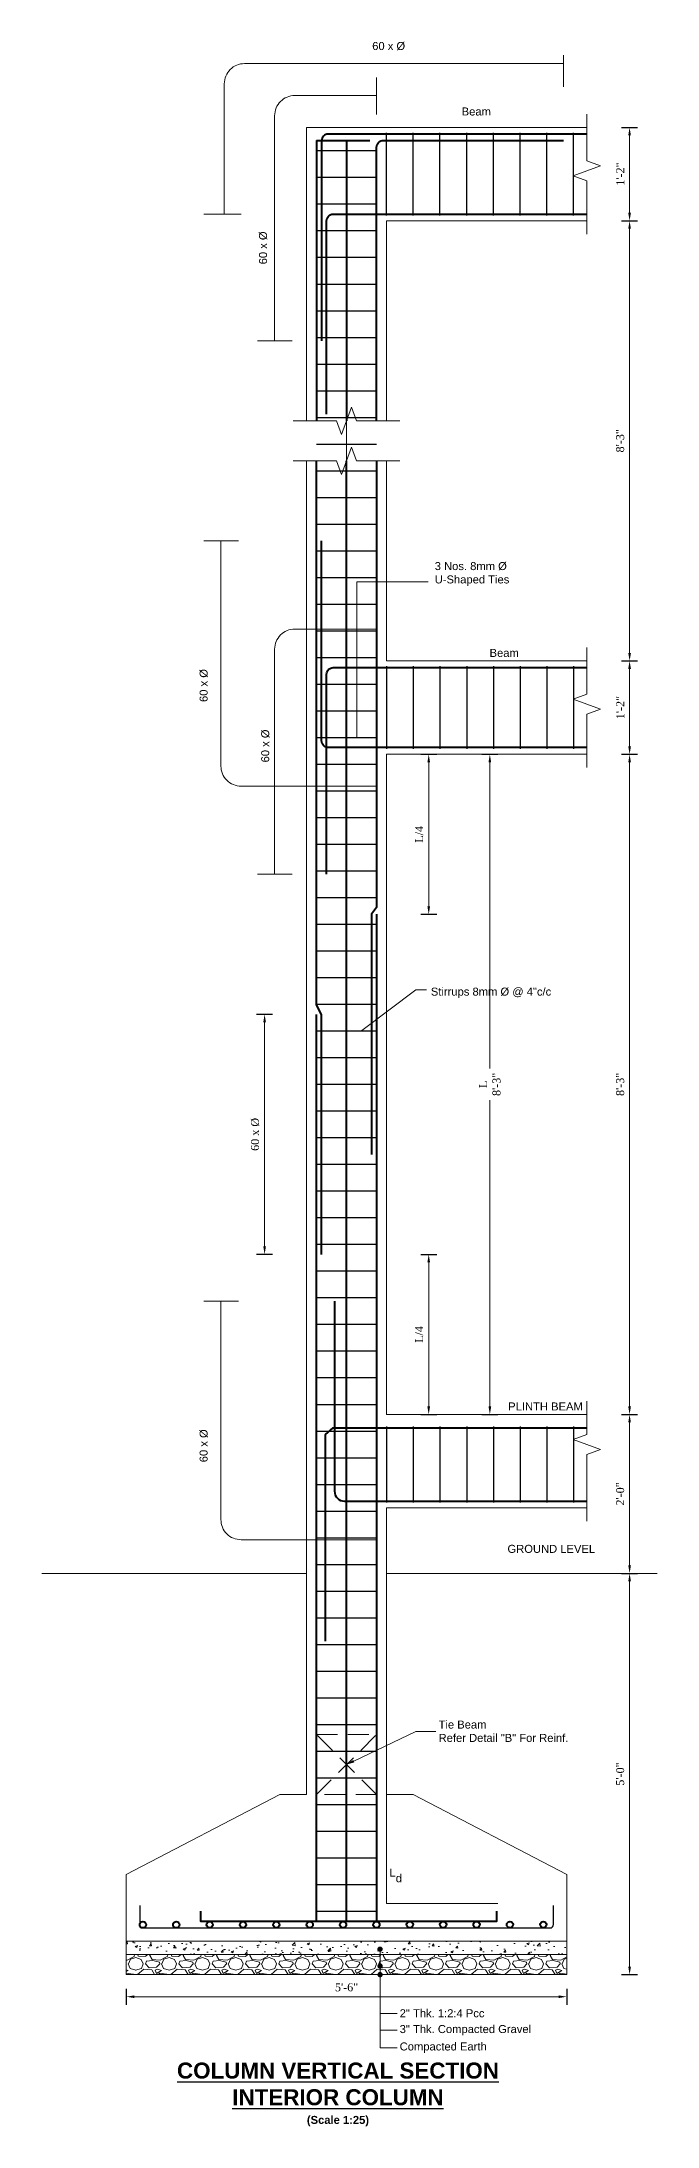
# Model space of a CAD drawing. Header units: feet. Extents: x 28652 to 66086, y -6769 to -640.
# Drawn here: x 54074.5 to 54166.8, y -1264.8 to -952.2 of the extents above; entities that cross this region are included whole.
import ezdxf
from ezdxf import colors
from ezdxf.entities.mleader import LeaderData, LeaderLine
from ezdxf.math import Vec2, Vec3

# ---------------------------------------------------------------- set-up
doc = ezdxf.new("R2010")
doc.units = ezdxf.units.FT
doc.header["$LTSCALE"] = 50
doc.header["$MEASUREMENT"] = 0
doc.header["$PDMODE"] = 34
doc.linetypes.add('HIDDEN', pattern=[0.375, 0.25, -0.125])
for name, color, linetype, lineweight in [('IES_WR_Dimension', 7, 'Continuous', 15), ('IES_WR_GL', 3, 'ORIGINAL_GL', 15), ('IES_WR_Hatch ANSI31', 8, 'Continuous', 15), ('IES_WR_Leader', 7, 'Continuous', 15), ('IES_WR_Rebar Concrete Line', 2, 'Continuous', 15), ('IES_WR_Rebar DIm Vertical', 7, 'Continuous', 9), ('IES_WR_Rebar-Main', 1, 'Continuous', 30), ('IES_WR_Stirrups', 6, 'Continuous', 25), ('IES_WR_Text Structure', 70, 'Continuous', 20), ('Reinforcement', 1, 'Continuous', 40), ('SES-REBARS', 1, 'Continuous', 40)]:
    doc.layers.add(name, color=color, linetype=linetype, lineweight=lineweight)
doc.layers.add('IES_WR_TEMPLATE-TITLE TEXT', color=7, linetype='Continuous')
doc.styles.add('arial', font='times.ttf')
doc.styles.add('Arial Annotation', font='arial.ttf', dxfattribs={"height": 0.06})
doc.styles.get("Standard").update_dxf_attribs({"font": 'arial.ttf'})
doc.linetypes.add('ORIGINAL_GL', pattern='A,10,-1,["V",Standard,S=2,R=180,X=1,Y=0],-1,0', length=12)
doc.dimstyles.new('SECS', dxfattribs={"dimtxt": 0.06, "dimasz": 0.06, "dimexe": 0.06, "dimexo": 0, "dimgap": 0.04, "dimtad": 1, "dimdec": 0, "dimzin": 3, "dimdsep": 46, "dimlunit": 4, "dimtxsty": 'arial', "dimcen": 1.25, "dimclrd": 256, "dimclrt": 3, "dimadec": 0, "dimazin": 0, "dimtfac": 1, "dimtdec": 0, "dimtix": 1, "dimtofl": 0, "dimtmove": 2, "dimatfit": 1, "dimfxl": 0.06, "dimfxlon": 1, "dimtolj": 1, "dimtzin": 0, "dimlwd": -1, "dimarcsym": 0})

# ---------------------------------------------------------------- blocks, each defined once
blk = doc.blocks.new('*D1373')
at = {"layer": 'Defpoints', "color": 0, "ltscale": 10}
for p in [(54116.47, -1134.09), (54116.47, -1158.09), (54132.53, -1158.09)]:
    blk.add_point(p, dxfattribs=at)
at = {"layer": 'IES_WR_Dimension', "color": 0, "lineweight": -2, "ltscale": 10}
for p, q in [((54131.33, -1134.09), (54133.73, -1134.09)), ((54131.33, -1158.09), (54133.73, -1158.09))]:
    blk.add_line(p, q, dxfattribs=at)
at = {"layer": 'IES_WR_Dimension', "ltscale": 10}
blk.add_line((54132.53, -1135.29), (54132.53, -1156.89), dxfattribs=at)
for points in [[(54132.33, -1135.29), (54132.73, -1135.29), (54132.53, -1134.09)], [(54132.33, -1156.89), (54132.73, -1156.89), (54132.53, -1158.09)]]:
    blk.add_solid(points, dxfattribs=at)
at = {"layer": 'IES_WR_Dimension', "color": 3, "ltscale": 10, "insert": (54131.1, -1146.09), "char_height": 1.2, "attachment_point": 5, "rotation": 90, "style": 'arial'}
blk.add_mtext('\\A1;L/4', dxfattribs=at)
blk = doc.blocks.new('*D1375')
at = {"layer": 'Defpoints', "color": 0, "ltscale": 10}
for p in [(54116.47, -1059.09), (54132.53, -1059.09), (54116.47, -1083.09)]:
    blk.add_point(p, dxfattribs=at)
at = {"layer": 'IES_WR_Dimension', "color": 0, "lineweight": -2, "ltscale": 10}
for p, q in [((54131.33, -1059.09), (54133.73, -1059.09)), ((54131.33, -1083.09), (54133.73, -1083.09))]:
    blk.add_line(p, q, dxfattribs=at)
at = {"layer": 'IES_WR_Dimension', "ltscale": 10}
blk.add_line((54132.53, -1081.89), (54132.53, -1060.29), dxfattribs=at)
for points in [[(54132.33, -1060.29), (54132.73, -1060.29), (54132.53, -1059.09)], [(54132.33, -1081.89), (54132.73, -1081.89), (54132.53, -1083.09)]]:
    blk.add_solid(points, dxfattribs=at)
at = {"layer": 'IES_WR_Dimension', "color": 3, "ltscale": 10, "insert": (54131.1, -1071.09), "char_height": 1.2, "attachment_point": 5, "rotation": 90, "style": 'arial'}
blk.add_mtext('\\A1;L/4', dxfattribs=at)
blk = doc.blocks.new('*D1377')
at = {"layer": 'Defpoints', "color": 0, "ltscale": 10}
for p in [(54107.94, -1098.09), (54115.72, -1098.09), (54116.47, -1134.09)]:
    blk.add_point(p, dxfattribs=at)
at = {"layer": 'IES_WR_Dimension', "color": 0, "lineweight": -2, "ltscale": 10}
for p, q in [((54109.14, -1098.09), (54106.74, -1098.09)), ((54109.14, -1134.09), (54106.74, -1134.09))]:
    blk.add_line(p, q, dxfattribs=at)
at = {"layer": 'IES_WR_Dimension', "ltscale": 10}
blk.add_line((54107.94, -1132.89), (54107.94, -1099.29), dxfattribs=at)
for points in [[(54107.74, -1099.29), (54108.14, -1099.29), (54107.94, -1098.09)], [(54107.74, -1132.89), (54108.14, -1132.89), (54107.94, -1134.09)]]:
    blk.add_solid(points, dxfattribs=at)
at = {"layer": 'IES_WR_Dimension', "color": 3, "ltscale": 10, "insert": (54106.52, -1116.09), "char_height": 1.2, "attachment_point": 5, "rotation": 90, "style": 'arial'}
blk.add_mtext('\\A1;60 x %%C', dxfattribs=at)
blk = doc.blocks.new('*D1379')
at = {"layer": 'Defpoints', "color": 0, "ltscale": 10}
for p in [(54137.2, -1059.09), (54141.69, -1059.09), (54132.91, -1158.09)]:
    blk.add_point(p, dxfattribs=at)
at = {"layer": 'IES_WR_Dimension', "color": 0, "lineweight": -2, "ltscale": 10}
for p, q in [((54140.49, -1059.09), (54142.89, -1059.09)), ((54140.49, -1158.09), (54142.89, -1158.09))]:
    blk.add_line(p, q, dxfattribs=at)
at = {"layer": 'IES_WR_Dimension', "ltscale": 10}
for p, q in [((54141.69, -1060.29), (54141.69, -1106.2)), ((54141.69, -1156.89), (54141.69, -1110.98))]:
    blk.add_line(p, q, dxfattribs=at)
for points in [[(54141.49, -1060.29), (54141.89, -1060.29), (54141.69, -1059.09)], [(54141.49, -1156.89), (54141.89, -1156.89), (54141.69, -1158.09)]]:
    blk.add_solid(points, dxfattribs=at)
at = {"layer": 'IES_WR_Dimension', "color": 3, "ltscale": 10, "insert": (54141.69, -1108.59), "char_height": 1.2, "width": 1.522, "attachment_point": 5, "rotation": 90, "style": 'arial'}
blk.add_mtext('\\A1;L\\P 8\'-3"', dxfattribs=at)
blk = doc.blocks.new('*D1381')
at = {"layer": 'Defpoints', "color": 0}
for p in [(54087.22, -1242.09), (54153.22, -1242.09), (54153.22, -1245.4)]:
    blk.add_point(p, dxfattribs=at)
at = {"layer": 'IES_WR_Dimension', "color": 0, "lineweight": -2}
for p, q in [((54087.22, -1244.2), (54087.22, -1246.6)), ((54153.22, -1244.2), (54153.22, -1246.6))]:
    blk.add_line(p, q, dxfattribs=at)
at = {"layer": 'IES_WR_Dimension'}
blk.add_line((54088.42, -1245.4), (54152.02, -1245.4), dxfattribs=at)
for points in [[(54088.42, -1245.2), (54088.42, -1245.6), (54087.22, -1245.4)], [(54152.02, -1245.2), (54152.02, -1245.6), (54153.22, -1245.4)]]:
    blk.add_solid(points, dxfattribs=at)
at = {"layer": 'IES_WR_Dimension', "color": 3, "insert": (54120.22, -1243.99), "char_height": 1.2, "attachment_point": 5, "style": 'arial'}
blk.add_mtext('\\A1;5\'-6"', dxfattribs=at)
blk = doc.blocks.new('REBAR CUT')
at = {"layer": 'Reinforcement'}
blk.add_circle((0, 0), 0.024, dxfattribs=at)
blk = doc.blocks.new('*U21')
at = {"xscale": 20, "yscale": 20, "zscale": 20, "rotation": 359.9813731631402}
blk.add_blockref('REBAR CUT', (0, 0), dxfattribs=at)
blk = doc.blocks.new('*U14')
at = {"color": 0, "linetype": 'ByBlock', "lineweight": -2, "transparency": 16777216, "rotation": 0.0186268368374258}
for p in [(616.11, 100.88), (621.11, 100.88), (626.11, 100.89), (631.11, 100.89), (636.11, 100.89), (641.11, 100.89), (646.11, 100.89), (651.11, 100.89), (656.11, 100.9), (661.11, 100.9), (666.11, 100.9), (671.11, 100.9), (676.11, 100.9)]:
    blk.add_blockref('*U21', p, dxfattribs=at)
blk = doc.blocks.new('_Dot')
at = {"color": 0, "linetype": 'ByBlock', "lineweight": -2}
blk.add_line((-0.5, 0), (-1, 0), dxfattribs=at)
at = {"color": 0, "linetype": 'ByBlock', "const_width": 0.5}
blk.add_lwpolyline([(-0.25, 0, 1), (0.25, 0, 1)], format="xyb", close=True, dxfattribs=at)
blk = doc.blocks.new('*D1383')
at = {"layer": 'Defpoints', "color": 0}
for p in [(54114.22, -1181.92), (54114.22, -1242.09), (54162.63, -1242.09)]:
    blk.add_point(p, dxfattribs=at)
at = {"layer": 'IES_WR_Dimension', "color": 0, "lineweight": -2}
for p, q in [((54161.43, -1181.92), (54163.83, -1181.92)), ((54161.43, -1242.09), (54163.83, -1242.09))]:
    blk.add_line(p, q, dxfattribs=at)
at = {"layer": 'IES_WR_Dimension'}
blk.add_line((54162.63, -1183.12), (54162.63, -1240.89), dxfattribs=at)
for points in [[(54162.43, -1183.12), (54162.83, -1183.12), (54162.63, -1181.92)], [(54162.43, -1240.89), (54162.83, -1240.89), (54162.63, -1242.09)]]:
    blk.add_solid(points, dxfattribs=at)
at = {"layer": 'IES_WR_Dimension', "color": 3, "insert": (54161.22, -1212.01), "char_height": 1.2, "attachment_point": 5, "rotation": 90, "style": 'arial'}
blk.add_mtext('\\A1;5\'-0"', dxfattribs=at)
blk = doc.blocks.new('*D1385')
at = {"layer": 'Defpoints', "color": 0}
for p in [(54156.22, -1158.09), (54162.63, -1158.09), (54114.22, -1181.92)]:
    blk.add_point(p, dxfattribs=at)
at = {"layer": 'IES_WR_Dimension', "color": 0, "lineweight": -2}
for p, q in [((54161.43, -1158.09), (54163.83, -1158.09)), ((54161.43, -1181.92), (54163.83, -1181.92))]:
    blk.add_line(p, q, dxfattribs=at)
at = {"layer": 'IES_WR_Dimension'}
blk.add_line((54162.63, -1180.72), (54162.63, -1159.29), dxfattribs=at)
for points in [[(54162.43, -1159.29), (54162.83, -1159.29), (54162.63, -1158.09)], [(54162.43, -1180.72), (54162.83, -1180.72), (54162.63, -1181.92)]]:
    blk.add_solid(points, dxfattribs=at)
at = {"layer": 'IES_WR_Dimension', "color": 3, "insert": (54161.22, -1170.01), "char_height": 1.2, "attachment_point": 5, "rotation": 90, "style": 'arial'}
blk.add_mtext('\\A1;2\'-0"', dxfattribs=at)
blk = doc.blocks.new('*D1387')
at = {"layer": 'Defpoints', "color": 0}
for p in [(54156.22, -1059.09), (54162.63, -1059.09), (54156.22, -1158.09)]:
    blk.add_point(p, dxfattribs=at)
at = {"layer": 'IES_WR_Dimension', "color": 0, "lineweight": -2}
for p, q in [((54161.43, -1059.09), (54163.83, -1059.09)), ((54161.43, -1158.09), (54163.83, -1158.09))]:
    blk.add_line(p, q, dxfattribs=at)
at = {"layer": 'IES_WR_Dimension'}
blk.add_line((54162.63, -1156.89), (54162.63, -1060.29), dxfattribs=at)
for points in [[(54162.43, -1060.29), (54162.83, -1060.29), (54162.63, -1059.09)], [(54162.43, -1156.89), (54162.83, -1156.89), (54162.63, -1158.09)]]:
    blk.add_solid(points, dxfattribs=at)
at = {"layer": 'IES_WR_Dimension', "color": 3, "insert": (54161.22, -1108.59), "char_height": 1.2, "attachment_point": 5, "rotation": 90, "style": 'arial'}
blk.add_mtext('\\A1;8\'-3"', dxfattribs=at)
blk = doc.blocks.new('*D1389')
at = {"layer": 'Defpoints', "color": 0}
for p in [(54156.22, -1045.09), (54162.63, -1045.09), (54156.22, -1059.09)]:
    blk.add_point(p, dxfattribs=at)
at = {"layer": 'IES_WR_Dimension', "color": 0, "lineweight": -2}
for p, q in [((54161.43, -1045.09), (54163.83, -1045.09)), ((54161.43, -1059.09), (54163.83, -1059.09))]:
    blk.add_line(p, q, dxfattribs=at)
at = {"layer": 'IES_WR_Dimension'}
blk.add_line((54162.63, -1057.89), (54162.63, -1046.29), dxfattribs=at)
for points in [[(54162.43, -1046.29), (54162.83, -1046.29), (54162.63, -1045.09)], [(54162.43, -1057.89), (54162.83, -1057.89), (54162.63, -1059.09)]]:
    blk.add_solid(points, dxfattribs=at)
at = {"layer": 'IES_WR_Dimension', "color": 3, "insert": (54161.23, -1052.09), "char_height": 1.2, "attachment_point": 5, "rotation": 90, "style": 'arial'}
blk.add_mtext('\\A1;1\'-2"', dxfattribs=at)
blk = doc.blocks.new('*D1391')
at = {"layer": 'Defpoints', "color": 0}
for p in [(54156.22, -979.09), (54162.63, -979.09), (54156.22, -1045.09)]:
    blk.add_point(p, dxfattribs=at)
at = {"layer": 'IES_WR_Dimension', "color": 0, "lineweight": -2}
for p, q in [((54161.43, -979.09), (54163.83, -979.09)), ((54161.43, -1045.09), (54163.83, -1045.09))]:
    blk.add_line(p, q, dxfattribs=at)
at = {"layer": 'IES_WR_Dimension'}
blk.add_line((54162.63, -1043.89), (54162.63, -980.29), dxfattribs=at)
for points in [[(54162.43, -980.29), (54162.83, -980.29), (54162.63, -979.09)], [(54162.43, -1043.89), (54162.83, -1043.89), (54162.63, -1045.09)]]:
    blk.add_solid(points, dxfattribs=at)
at = {"layer": 'IES_WR_Dimension', "color": 3, "insert": (54161.22, -1012.09), "char_height": 1.2, "attachment_point": 5, "rotation": 90, "style": 'arial'}
blk.add_mtext('\\A1;8\'-3"', dxfattribs=at)
blk = doc.blocks.new('*D1393')
at = {"layer": 'Defpoints', "color": 0}
for p in [(54156.22, -965.09), (54162.63, -965.09), (54156.22, -979.09)]:
    blk.add_point(p, dxfattribs=at)
at = {"layer": 'IES_WR_Dimension', "color": 0, "lineweight": -2}
for p, q in [((54161.43, -965.09), (54163.83, -965.09)), ((54161.43, -979.09), (54163.83, -979.09))]:
    blk.add_line(p, q, dxfattribs=at)
at = {"layer": 'IES_WR_Dimension'}
blk.add_line((54162.63, -977.89), (54162.63, -966.29), dxfattribs=at)
for points in [[(54162.43, -966.29), (54162.83, -966.29), (54162.63, -965.09)], [(54162.43, -977.89), (54162.83, -977.89), (54162.63, -979.09)]]:
    blk.add_solid(points, dxfattribs=at)
at = {"layer": 'IES_WR_Dimension', "color": 3, "insert": (54161.23, -972.09), "char_height": 1.2, "attachment_point": 5, "rotation": 90, "style": 'arial'}
blk.add_mtext('\\A1;1\'-2"', dxfattribs=at)
blk = doc.blocks.new('*U15')
at = {"layer": 'IES_WR_Stirrups'}
blk.add_lwpolyline([(0, 4.5), (0, -4.5)], dxfattribs=at)
blk = doc.blocks.new('*U16')
at = {"layer": 'IES_WR_Rebar Concrete Line', "color": 0, "linetype": 'ByBlock', "lineweight": -2, "transparency": 16777216, "rotation": 90}
for p in [(54120.22, -968.57), (54120.22, -972.57), (54120.22, -976.57), (54120.22, -980.57), (54120.22, -984.57), (54120.22, -988.57), (54120.22, -992.57), (54120.22, -996.57), (54120.22, -1000.57), (54120.22, -1004.57), (54120.22, -1008.57), (54120.22, -1012.57), (54120.22, -1016.57), (54120.22, -1020.57), (54120.22, -1024.57), (54120.22, -1028.57), (54120.22, -1032.57), (54120.22, -1036.57), (54120.22, -1040.57), (54120.22, -1044.57), (54120.22, -1048.57), (54120.22, -1052.57), (54120.22, -1056.57), (54120.22, -1060.57), (54120.22, -1064.57), (54120.22, -1068.57), (54120.22, -1072.57), (54120.22, -1076.57), (54120.22, -1080.57), (54120.22, -1084.57), (54120.22, -1088.57), (54120.22, -1092.57), (54120.22, -1096.57), (54120.22, -1100.57), (54120.22, -1104.57), (54120.22, -1108.57), (54120.22, -1112.57), (54120.22, -1116.57), (54120.22, -1120.57), (54120.22, -1124.57), (54120.22, -1128.57), (54120.22, -1132.57), (54120.22, -1136.57), (54120.22, -1140.57), (54120.22, -1144.57), (54120.22, -1148.57), (54120.22, -1152.57), (54120.22, -1156.57), (54120.22, -1160.57), (54120.22, -1164.57), (54120.22, -1168.57), (54120.22, -1172.57), (54120.22, -1176.57), (54120.22, -1180.57), (54120.22, -1184.57), (54120.22, -1188.57), (54120.22, -1192.57), (54120.22, -1196.57), (54120.22, -1200.57), (54120.22, -1204.57), (54120.22, -1208.57), (54120.22, -1212.57), (54120.22, -1216.57), (54120.22, -1220.57), (54120.22, -1224.57), (54120.22, -1228.57), (54120.22, -1232.57)]:
    blk.add_blockref('*U15', p, dxfattribs=at)

msp = doc.modelspace()

# ---------------------------------------------------------------- hatches: boundary and pattern name
at = {"layer": 'IES_WR_Hatch ANSI31'}
h = msp.add_hatch(dxfattribs=at)
h.set_pattern_fill('AR-CONC', color=256, scale=0.025)
h.set_pattern_definition([(50, (53473.588, -1335.4933), (3.586301, -0.313761), [0.375, -4.125]), (355, (53473.588, -1335.4933), (-0.693757, 3.76096), [0.3, -3.3]), (100.45144, (53473.887, -1335.5194), (2.892544, 3.4472), [0.3187, -3.50571]), (46.1842, (53473.588, -1334.4933), (5.336207, -0.827596), [0.5625, -6.1875]), (96.6356, (53474.033, -1334.5623), (4.67331, 4.870593), [0.47805, -5.25857]), (351.1842, (53473.588, -1334.4933), (4.67331, 4.870593), [0.45, -4.95]), (21, (53474.088, -1334.7433), (2.984535, -2.013094), [0.375, -4.125]), (326, (53474.088, -1334.7433), (1.216577, 3.62575), [0.3, -3.3]), (71.45144, (53474.3368, -1334.911), (4.201112, 1.612656), [0.3187, -3.50571]), (37.5, (53473.5881, -1335.4933), (0.0607993, 1.6644693), [0, -3.26, 0, -3.35, 0, -3.3125]), (7.5, (53473.588, -1335.4933), (1.3153477, 1.9720586), [0, -1.91, 0, -3.185, 0, -1.2625]), (327.5, (53472.4731, -1335.4933), (2.6691122, -0.1127744), [0, -1.25, 0, -3.9, 0, -5.175]), (317.5, (53471.973, -1335.4933), (2.915931, 0.500525), [0, -1.625, 0, -2.59, 0, -3.675])])
h.paths.add_polyline_path([(54087.22, -1237.09), (54087.22, -1239.09), (54153.22, -1239.09), (54153.22, -1237.09)])
h = msp.add_hatch(dxfattribs=at)
h.set_pattern_fill('GRAVEL', color=256, scale=0.25)
h.set_pattern_definition([(228.01279, (53477.18808, -1330.4933), (-40, -45), [0.67268, -66.59544]), (184.96974, (53476.73808, -1330.9933), (60, 5), [1.15434, -114.279624]), (132.510447, (53475.58808, -1331.0933), (50, -55), [0.81394, -80.580163]), (267.27369, (53473.63808, -1332.3433), (5, 100), [1.05119, -104.06779]), (292.833654, (53473.58808, -1333.3933), (-25, 60), [1.030775, -102.046866]), (357.27369, (53473.98808, -1334.3433), (-100, 5), [1.05119, -104.06779]), (37.69424, (53475.03808, -1334.3933), (-65, -50), [1.390145, -137.624243]), (72.255328, (53476.13808, -1333.5433), (35, 110), [1.31244, -129.931607]), (121.429566, (53476.53808, -1332.2933), (-40, 65), [1.05475, -104.420366]), (175.23636, (53475.98808, -1331.3933), (55, -5), [1.20416, -59.003813]), (222.397438, (53474.78808, -1331.2933), (-60, -55), [1.55724, -154.166875]), (138.814075, (53478.58808, -1332.3933), (-35, 30), [0.531505, -52.619224]), (171.469234, (53478.18808, -1332.0433), (65, -10), [1.011185, -100.107557]), (225, (53477.188, -1331.8933), (-6e-16, -5), [0.707105, -6.363963]), (203.19859, (53476.8381, -1331.2933), (25, 10), [0.38079, -37.698076]), (291.80141, (53476.4881, -1331.4433), (-5, 15), [0.538515, -26.38731]), (30.96376, (53476.6881, -1331.9433), (15, 10), [0.874645, -28.280114]), (161.56505, (53477.438, -1331.4933), (10, -5), [0.632455, -15.178933]), (16.38954, (53473.58808, -1331.4433), (50, 15), [0.886, -87.714226]), (70.346176, (53474.43808, -1331.1933), (-20, -55), [0.743305, -73.58704]), (293.19859, (53477.4381, -1330.4933), (-10, 25), [0.761575, -37.31729]), (343.61046, (53477.73808, -1331.1933), (-50, 15), [0.886, -87.714226]), (339.44395, (53473.5881, -1334.5433), (-25, 10), [0.8544, -41.86562]), (294.77514, (53474.38808, -1334.8433), (-25, 55), [0.71589, -70.873215]), (66.80141, (53477.4881, -1335.4933), (10, 25), [0.761575, -37.31729]), (17.354025, (53477.78808, -1334.7933), (-65, -20), [0.838155, -82.977118]), (69.44395, (53475.0381, -1335.4933), (-10, -25), [0.4272, -42.29282]), (101.30993, (53477.1881, -1335.4933), (-5, 20), [0.25495, -25.240148]), (165.96376, (53477.1381, -1335.2433), (15, -5), [1.030775, -19.584753]), (186.009006, (53476.13808, -1334.9933), (50, 5), [0.95525, -94.569616]), (303.69007, (53476.6881, -1332.3933), (-5, 10), [0.72111, -17.306646]), (353.157227, (53477.08808, -1332.9933), (85, -10), [1.25897, -124.637813]), (60.945396, (53478.3381, -1333.1433), (-20, -35), [0.51478, -50.96337]), (90, (53478.588, -1332.6933), (-5, 5), [0.3, -4.7]), (120.25644, (53476.03808, -1334.8433), (20, -35), [0.69462, -68.7676]), (48.01279, (53475.68808, -1334.2433), (40, 45), [1.34536, -65.92276]), (0, (53476.588, -1333.2433), (5, 5), [1.3, -3.7]), (325.304846, (53477.88808, -1333.2433), (50, -35), [0.79057, -78.26637]), (254.0546, (53478.5381, -1333.6933), (-5, -20), [0.72801, -35.67254]), (207.645975, (53478.33808, -1334.3933), (-95, -50), [1.185325, -117.34737]), (175.42608, (53477.28808, -1334.9433), (-65, 5), [1.253995, -124.145367])])
h.paths.add_polyline_path([(54087.22, -1239.09), (54087.22, -1242.09), (54153.22, -1242.09), (54153.22, -1239.09)])

# ---------------------------------------------------------------- linework, layer by layer
at = {"layer": 'IES_WR_Dimension'}
msp.add_lwpolyline([(54126.22, -1215.09), (54126.22, -1231.4), (54142.88, -1231.4)], dxfattribs=at)
at = {"layer": 'IES_WR_GL', "ltscale": 0.05}
for points in [[(54074.54, -1181.92), (54114.22, -1181.92)], [(54126.22, -1181.92), (54166.78, -1181.92)]]:
    msp.add_lwpolyline(points, dxfattribs=at)
at = {"layer": 'IES_WR_Rebar Concrete Line'}
for p, q in [((54114.22, -965.09), (54114.22, -1009.09)), ((54114.22, -965.09), (54156.22, -965.09)), ((54126.22, -965.09), (54156.22, -965.09)), ((54126.22, -979.09), (54156.22, -979.09)), ((54126.22, -979.09), (54126.22, -1009.09)), ((54114.22, -1181.92), (54114.22, -1015.09)), ((54126.22, -1045.09), (54126.22, -1015.09)), ((54126.22, -1045.09), (54156.22, -1045.09)), ((54126.22, -1158.09), (54126.22, -1059.09)), ((54126.22, -1059.09), (54156.22, -1059.09)), ((54126.22, -1059.09), (54156.22, -1059.09)), ((54126.22, -1158.09), (54156.22, -1158.09)), ((54126.22, -1215.09), (54126.22, -1172.09)), ((54126.22, -1172.09), (54156.22, -1172.09))]:
    msp.add_line(p, q, dxfattribs=at)
for points in [[(54156.22, -981.09), (54156.22, -973.09), (54154.16, -972.34), (54158.28, -970.84), (54156.22, -970.09), (54156.22, -963.09)], [(54120.22, -1232.57), (54120.22, -967.04)], [(54112.22, -1009.09), (54118.72, -1009.09), (54119.47, -1011.15), (54120.97, -1007.03), (54121.72, -1009.09), (54128.22, -1009.09)], [(54128.22, -1015.09), (54121.72, -1015.09), (54120.97, -1013.03), (54119.47, -1017.15), (54118.72, -1015.09), (54112.22, -1015.09)], [(54156.22, -1043.09), (54156.22, -1050.09), (54154.16, -1050.84), (54158.28, -1052.34), (54156.22, -1053.09), (54156.22, -1061.09)], [(54156.22, -1156.09), (54156.22, -1161.09), (54154.16, -1161.84), (54158.28, -1163.34), (54156.22, -1164.09), (54156.22, -1174.09)], [(54114.22, -1181.92), (54114.22, -1215.09), (54110.22, -1215.09), (54087.22, -1227.09), (54087.22, -1237.09), (54153.22, -1237.09), (54153.22, -1227.09), (54130.22, -1215.09), (54126.22, -1215.09), (54126.22, -1181.92)], [(54087.22, -1237.09), (54153.22, -1237.09)], [(54087.22, -1237.09), (54087.22, -1242.09)], [(54153.22, -1242.09), (54153.22, -1237.09)], [(54087.22, -1239.09), (54153.22, -1239.09)], [(54087.22, -1242.09), (54153.22, -1242.09)]]:
    msp.add_lwpolyline(points, dxfattribs=at)
at = {"layer": 'IES_WR_Rebar Concrete Line', "linetype": 'HIDDEN', "ltscale": 0.25}
msp.add_lwpolyline([(54124.72, -1215.09), (54115.72, -1215.09), (54115.72, -1206.09), (54124.72, -1206.09)], close=True, dxfattribs=at)
for points in [[(54124.72, -1215.09), (54115.72, -1206.09)], [(54115.72, -1215.09), (54124.72, -1206.09)]]:
    msp.add_lwpolyline(points, dxfattribs=at)
at = {"layer": 'IES_WR_Rebar DIm Vertical', "ltscale": 10}
for p, q in [((54152.73, -959.01), (54152.73, -954.25)), ((54124.72, -963.14), (54124.72, -957.6)), ((54104.43, -978.09), (54098.82, -978.09)), ((54112.06, -997.09), (54106.87, -997.09)), ((54104.02, -1027.09), (54098.83, -1027.09)), ((54112.06, -1077.09), (54106.87, -1077.09)), ((54104.02, -1141.09), (54098.83, -1141.09))]:
    msp.add_line(p, q, dxfattribs=at)
for points in [[(54101.9, -978.09), (54101.9, -958.55, -0.414214), (54104.93, -955.52), (54149.98, -955.52)], [(54109.44, -997.09), (54109.44, -963.33, -0.414214), (54112.46, -960.31), (54124.72, -960.31)], [(54101.39, -1027.09), (54101.39, -1060.85, 0.414214), (54104.42, -1063.87), (54116.68, -1063.87)], [(54109.44, -1077.09), (54109.44, -1043.33, -0.414214), (54112.46, -1040.31), (54124.72, -1040.31)], [(54101.39, -1141.09), (54101.39, -1173.85, 0.414214), (54104.42, -1176.87), (54116.68, -1176.87)]]:
    msp.add_lwpolyline(points, format="xyb", dxfattribs=at)
at = {"layer": 'IES_WR_Rebar-Main'}
msp.add_lwpolyline([(54089.22, -1231.7), (54089.22, -1234.59, 0.414214), (54089.72, -1235.09), (54150.72, -1235.09, 0.414214), (54151.22, -1234.59), (54151.22, -1231.7)], format="xyb", dxfattribs=at)
at = {"layer": 'IES_WR_Stirrups'}
for p, q in [((54126.22, -978.29), (54126.22, -965.89)), ((54130.22, -978.29), (54130.22, -965.89)), ((54134.22, -978.29), (54134.22, -965.89)), ((54138.22, -978.29), (54138.22, -965.89)), ((54142.22, -978.29), (54142.22, -965.89)), ((54146.22, -978.29), (54146.22, -965.89)), ((54150.22, -978.29), (54150.22, -965.89)), ((54154.22, -978.29), (54154.22, -965.89)), ((54126.22, -1045.89), (54126.22, -1058.29)), ((54130.22, -1045.89), (54130.22, -1058.29)), ((54134.22, -1045.89), (54134.22, -1058.29)), ((54138.22, -1045.89), (54138.22, -1058.29)), ((54142.22, -1045.89), (54142.22, -1058.29)), ((54146.22, -1045.89), (54146.22, -1058.29)), ((54150.22, -1045.89), (54150.22, -1058.29)), ((54154.22, -1045.89), (54154.22, -1058.29)), ((54126.22, -1159.89), (54126.22, -1171.29)), ((54130.22, -1159.89), (54130.22, -1171.29)), ((54134.22, -1159.89), (54134.22, -1171.29)), ((54138.22, -1159.89), (54138.22, -1171.29)), ((54142.22, -1159.89), (54142.22, -1171.29)), ((54146.22, -1159.89), (54146.22, -1171.29)), ((54150.22, -1159.89), (54150.22, -1171.29)), ((54154.22, -1159.89), (54154.22, -1171.29))]:
    msp.add_line(p, q, dxfattribs=at)
at = {"layer": 'SES-REBARS', "ltscale": 10}
for p, q in [((54120.22, -967.04), (54120.22, -1009.09)), ((54120.22, -1158.09), (54120.22, -1015.09)), ((54118.41, -1141.09), (54118.41, -1169.59)), ((54120.22, -1234.07), (54120.22, -1158.09)), ((54119.91, -1171.09), (54156.22, -1171.09))]:
    msp.add_line(p, q, dxfattribs=at)
for points in [[(54115.72, -967.04), (54115.72, -1009.09)], [(54115.72, -967.04), (54123.71, -967.04)], [(54116.47, -1134.09), (54116.47, -1098.09), (54115.72, -1096.66), (54115.72, -1015.09)], [(54124.72, -1015.09), (54124.72, -1082.07)], [(54124.72, -1082.07), (54123.97, -1083.09), (54123.97, -1119.09)], [(54124.72, -1083.09), (54124.72, -1158.09)], [(54115.72, -1158.09), (54115.72, -1098.09)], [(54098.33, -1232.57), (54098.33, -1234.07), (54115.72, -1234.07), (54115.72, -1158.09)], [(54124.72, -1158.09), (54124.72, -1234.07), (54142.72, -1234.07), (54142.72, -1232.57)], [(54117.06, -1192.09), (54117.06, -1161.1), (54118.23, -1160.09), (54156.22, -1160.09)], [(54115.72, -1234.07), (54124.72, -1234.07)]]:
    msp.add_lwpolyline(points, dxfattribs=at)
for points in [[(54156.22, -966.09), (54117.48, -966.09, 0.414214), (54116.47, -967.1), (54116.47, -997.09)], [(54124.72, -1009.09), (54124.72, -968.05, -0.414214), (54125.73, -967.04), (54152.73, -967.04)], [(54117.22, -1008.09), (54117.22, -979.1, -0.414214), (54118.23, -978.09), (54156.22, -978.09)], [(54156.22, -1058.09), (54117.48, -1058.09, -0.414214), (54116.47, -1057.08), (54116.47, -1027.09)], [(54117.22, -1077.09), (54117.22, -1047.1, -0.414214), (54118.23, -1046.09), (54156.22, -1046.09)]]:
    msp.add_lwpolyline(points, format="xyb", dxfattribs=at)
msp.add_arc((54119.91, -1169.59), 1.5, 180, 270, dxfattribs=at)

# ---------------------------------------------------------------- block references
msp.add_blockref('*U14', (53473.59, -1335.49))
at = {"layer": 'IES_WR_Rebar Concrete Line'}
msp.add_blockref('*U16', (0, 0), dxfattribs=at)

# ---------------------------------------------------------------- texts
at = {"layer": 'IES_WR_TEMPLATE-TITLE TEXT', "insert": (54088.24, -1255.27), "char_height": 2.4, "width": 61.3817, "attachment_point": 1, "style": 'Arial Annotation'}
msp.add_mtext('\\pxqc;{\\fArial|b1|i0|c0|p34;\\LCOLUMN VERTICAL SECTION\\PINTERIOR COLUMN\\P\\H0.5x;\\l(Scale 1:25)}', dxfattribs=at)
at = {"layer": 'IES_WR_Text Structure', "ltscale": 10, "style": 'Arial Annotation'}
for s, p in [('60 x %%C', (54124.06, -953.48)), ('Beam', (54137.47, -963.3)), ('Beam', (54141.65, -1044.49)), ('Stirrups 8mm %%C @ 4"c/c', (54132.85, -1095.28)), ('PLINTH BEAM', (54144.44, -1157.49))]:
    msp.add_text(s, height=1.2, dxfattribs=at).set_placement(p)
for p in [(54108.3, -985.62), (54099.4, -1051.25), (54108.63, -1060.31), (54099.4, -1165.25)]:
    msp.add_text('60 x %%C', height=1.2, rotation=90, dxfattribs=at).set_placement(p)
at = {"layer": 'IES_WR_Text Structure', "ltscale": 10, "insert": (54133.43, -1030.27), "char_height": 1.2, "attachment_point": 1, "style": 'Arial Annotation'}
msp.add_mtext('3 Nos. 8mm %%C\\PU-Shaped Ties', dxfattribs=at)
at = {"layer": 'IES_WR_Text Structure', "insert": (54144.33, -1177.64), "char_height": 1.2, "width": 13.8698, "attachment_point": 1, "line_spacing_factor": 2.308213, "style": 'Arial Annotation'}
msp.add_mtext('GROUND LEVEL', dxfattribs=at)
at = {"layer": 'IES_WR_Text Structure', "insert": (54127.59, -1227.21), "char_height": 1.2, "attachment_point": 5, "style": 'Arial Annotation'}
msp.add_mtext('\\A1;L{\\S^ d;}', dxfattribs=at)

# ---------------------------------------------------------------- dimensions: what is measured, and where the dimension line sits
at = {"layer": 'IES_WR_Dimension'}
for base, p1, p2, picture, middle in [((54162.63, -965.09), (54156.22, -979.09), (54156.22, -965.09), '*D1393', (54161.23, -972.09)), ((54162.63, -1045.09), (54156.22, -1059.09), (54156.22, -1045.09), '*D1389', (54161.23, -1052.09)), ((54162.63, -1059.09), (54156.22, -1158.09), (54156.22, -1059.09), '*D1387', (54161.22, -1108.59)), ((54162.63, -1158.09), (54114.22, -1181.92), (54156.22, -1158.09), '*D1385', (54161.22, -1170.01)), ((54162.63, -1242.09), (54114.22, -1181.92), (54114.22, -1242.09), '*D1383', (54161.22, -1212.01))]:
    dim = msp.add_linear_dim(base=base, p1=p1, p2=p2, angle=90, dimstyle='SECS', override={"dimscale": 0, "dimtix": 1, "dimtofl": 0, "dimtmove": 2, "dimatfit": 1}, dxfattribs=at)
    dim.commit()
    dim.dimension.update_dxf_attribs({"geometry": picture, "text_midpoint": middle})
dim = msp.add_linear_dim(base=(54162.63, -979.09), p1=(54156.22, -1045.09), p2=(54156.22, -979.09), angle=90, text='8\'-3"', dimstyle='SECS', override={"dimscale": 0, "dimtix": 1, "dimtofl": 0, "dimtmove": 2, "dimatfit": 1}, dxfattribs=at)
dim.commit()
dim.dimension.update_dxf_attribs({"geometry": '*D1391', "text_midpoint": (54161.22, -1012.09)})
at = {"layer": 'IES_WR_Dimension', "ltscale": 10}
for base, p1, p2, angle, text, picture, middle in [((54132.53, -1059.09), (54116.47, -1083.09), (54116.47, -1059.09), 270, 'L/4', '*D1375', (54131.1, -1071.09)), ((54107.94, -1098.09), (54116.47, -1134.09), (54115.72, -1098.09), 90, '60 x %%C', '*D1377', (54106.52, -1116.09)), ((54132.53, -1158.09), (54116.47, -1134.09), (54116.47, -1158.09), 90, 'L/4', '*D1373', (54131.1, -1146.09))]:
    dim = msp.add_linear_dim(base=base, p1=p1, p2=p2, angle=angle, text=text, dimstyle='SECS', override={"dimscale": 0, "dimtix": 1, "dimtofl": 0, "dimtmove": 2, "dimatfit": 1}, dxfattribs=at)
    dim.commit()
    dim.dimension.update_dxf_attribs({"geometry": picture, "text_midpoint": middle})
dim = msp.add_linear_dim(base=(54141.69, -1059.09), p1=(54132.91, -1158.09), p2=(54137.2, -1059.09), angle=90, text='L\\P <>', dimstyle='SECS', override={"dimscale": 0, "dimtix": 1, "dimtofl": 0, "dimtmove": 2, "dimatfit": 1}, dxfattribs=at)
dim.commit()
dim.dimension.update_dxf_attribs({"geometry": '*D1379', "text_midpoint": (54141.69, -1108.59), "dimtype": 160})
at = {"layer": 'IES_WR_Dimension'}
dim = msp.add_linear_dim(base=(54153.22, -1245.4), p1=(54087.22, -1242.09), p2=(54153.22, -1242.09), dimstyle='SECS', override={"dimscale": 0, "dimtix": 1, "dimtofl": 0, "dimtmove": 2, "dimatfit": 1}, dxfattribs=at)
dim.commit()
dim.dimension.update_dxf_attribs({"geometry": '*D1381', "text_midpoint": (54120.22, -1243.99)})

# ---------------------------------------------------------------- leaders
at = {"layer": 'IES_WR_Leader', "ltscale": 10}
for points in [[(54152.73, -955.52), (54107.68, -955.52)], [(54101.9, -978.09), (54101.9, -961.21)], [(54124.72, -960.31), (54112.46, -960.31)], [(54109.44, -997.09), (54109.44, -963.33)], [(54101.39, -1027.09), (54101.39, -1060.85)], [(54121.75, -1056.53), (54121.75, -1033.23), (54132.43, -1033.23)], [(54121.75, -1051.53), (54121.75, -1033.23)], [(54121.75, -1047.53), (54121.75, -1033.23)], [(54124.72, -1040.31), (54112.46, -1040.31)], [(54109.44, -1077.09), (54109.44, -1043.33)], [(54124.72, -1063.87), (54112.46, -1063.87)], [(54122.51, -1100.53), (54130.58, -1094.42), (54132.21, -1094.42)], [(54101.39, -1141.09), (54101.39, -1173.85)], [(54124.72, -1176.87), (54112.46, -1176.87)]]:
    msp.add_leader(points, dimstyle='SECS', override={"dimscale": 0}, dxfattribs=at)
at = {"layer": 'IES_WR_Leader'}
for points in [[(54126.22, -1215.09), (54126.22, -1223.24)], [(54142.88, -1231.4), (54126.22, -1231.4)]]:
    msp.add_leader(points, dimstyle='SECS', override={"dimscale": 0}, dxfattribs=at)
ml = msp.add_multileader_mtext('Standard', dxfattribs=at)
ml.set_content('Tie Beam^JRefer Detail "B" For Reinf.', color=256, style='Arial Annotation')
ml.set_leader_properties(color=256, linetype='ByLayer', lineweight=-1)
ml.build(insert=Vec2(0, 0))
ml.multileader.update_dxf_attribs({"text_left_attachment_type": 2, "text_right_attachment_type": 2, "dogleg_length": 0.151, "arrow_head_size": 1.2, "scale": 20})
ctx = ml.context
ctx.base_point, ctx.scale, ctx.char_height, ctx.arrow_head_size, ctx.landing_gap_size, ctx.plane_origin = Vec3(54133.61, -1205.61), 20, 1.2, 1.2, 0.4, Vec3(54120.22, -1207.59)
ctx.left_attachment, ctx.right_attachment = 2, 2
notes = []
notes.append((ctx, [(0, (1, 1, 0), (54130.59, -1205.61), (1, 0), 3.02, [(0, [(54120.22, -1210.59)], 0, [])])]))
ctx.mtext.insert, ctx.mtext.flow_direction = Vec3(54134.01, -1203.99), 5
ml = msp.add_multileader_mtext('Standard', dxfattribs=at)
ml.set_content('2" Thk. 1:2:4 Pcc', color=256, style='Arial Annotation')
ml.set_leader_properties(color=256, linetype='ByLayer', lineweight=-1)
ml.set_arrow_properties(name='DOT')
ml.build(insert=Vec2(0, 0))
ml.multileader.update_dxf_attribs({"text_left_attachment_type": 2, "text_right_attachment_type": 2, "dogleg_length": 0.127, "arrow_head_size": 0.8, "scale": 20})
ctx = ml.context
ctx.base_point, ctx.scale, ctx.char_height, ctx.arrow_head_size, ctx.landing_gap_size, ctx.plane_origin = Vec3(54127.78, -1247.9), 20, 1.2, 0.8, 0.4, Vec3(54125.24, -1235.27)
ctx.left_attachment, ctx.right_attachment = 2, 2
notes.append((ctx, [(0, (1, 1, 0), (54125.24, -1247.9), (1, 0), 2.55, [(0, [(54125.24, -1238.27)], 0, [])])]))
ctx.mtext.insert, ctx.mtext.flow_direction = Vec3(54128.18, -1247.28), 5
ml = msp.add_multileader_mtext('Standard', dxfattribs=at)
ml.set_content('3" Thk. Compacted Gravel', color=256, style='Arial Annotation')
ml.set_leader_properties(color=256, linetype='ByLayer', lineweight=-1)
ml.set_arrow_properties(name='DOT')
ml.build(insert=Vec2(0, 0))
ml.multileader.update_dxf_attribs({"text_left_attachment_type": 2, "text_right_attachment_type": 2, "dogleg_length": 0.127, "arrow_head_size": 0.8, "scale": 20})
ctx = ml.context
ctx.base_point, ctx.scale, ctx.char_height, ctx.arrow_head_size, ctx.landing_gap_size, ctx.plane_origin = Vec3(54127.78, -1250.43), 20, 1.2, 0.8, 0.4, Vec3(54125.24, -1237.8)
ctx.left_attachment, ctx.right_attachment = 2, 2
notes.append((ctx, [(0, (1, 1, 0), (54125.24, -1250.43), (1, 0), 2.55, [(0, [(54125.24, -1240.8)], 0, [])])]))
ctx.mtext.insert, ctx.mtext.flow_direction = Vec3(54128.18, -1249.65), 5
ml = msp.add_multileader_mtext('Standard', dxfattribs=at)
ml.set_content('Compacted Earth', color=256, style='Arial Annotation')
ml.set_leader_properties(color=256, linetype='ByLayer', lineweight=-1)
ml.set_arrow_properties(name='DOT')
ml.build(insert=Vec2(0, 0))
ml.multileader.update_dxf_attribs({"text_left_attachment_type": 2, "text_right_attachment_type": 2, "dogleg_length": 0.127, "arrow_head_size": 0.8, "scale": 20})
ctx = ml.context
ctx.base_point, ctx.scale, ctx.char_height, ctx.arrow_head_size, ctx.landing_gap_size, ctx.plane_origin = Vec3(54127.78, -1253.04), 20, 1.2, 0.8, 0.4, Vec3(54125.24, -1240.41)
ctx.left_attachment, ctx.right_attachment = 2, 2
notes.append((ctx, [(0, (1, 1, 0), (54125.24, -1253.04), (1, 0), 2.55, [(0, [(54125.24, -1242.09)], 0, [])])]))
ctx.mtext.insert, ctx.mtext.flow_direction = Vec3(54128.18, -1252.26), 5
for ctx, leaders in notes:
    for number, flags, end, landing, length, lines in leaders:
        leader = LeaderData()
        leader.index, (leader.has_last_leader_line, leader.has_dogleg_vector, leader.attachment_direction) = number, flags
        leader.last_leader_point, leader.dogleg_vector, leader.dogleg_length = Vec3(end), Vec3(landing), length
        for number, points, colour, breaks in lines:
            line = LeaderLine()
            line.index, line.vertices, line.color, line.breaks = number, Vec3.list(points), colors.encode_raw_color(colour), breaks
            leader.lines.append(line)
        ctx.leaders.append(leader)

doc.saveas('drawing.dxf')
